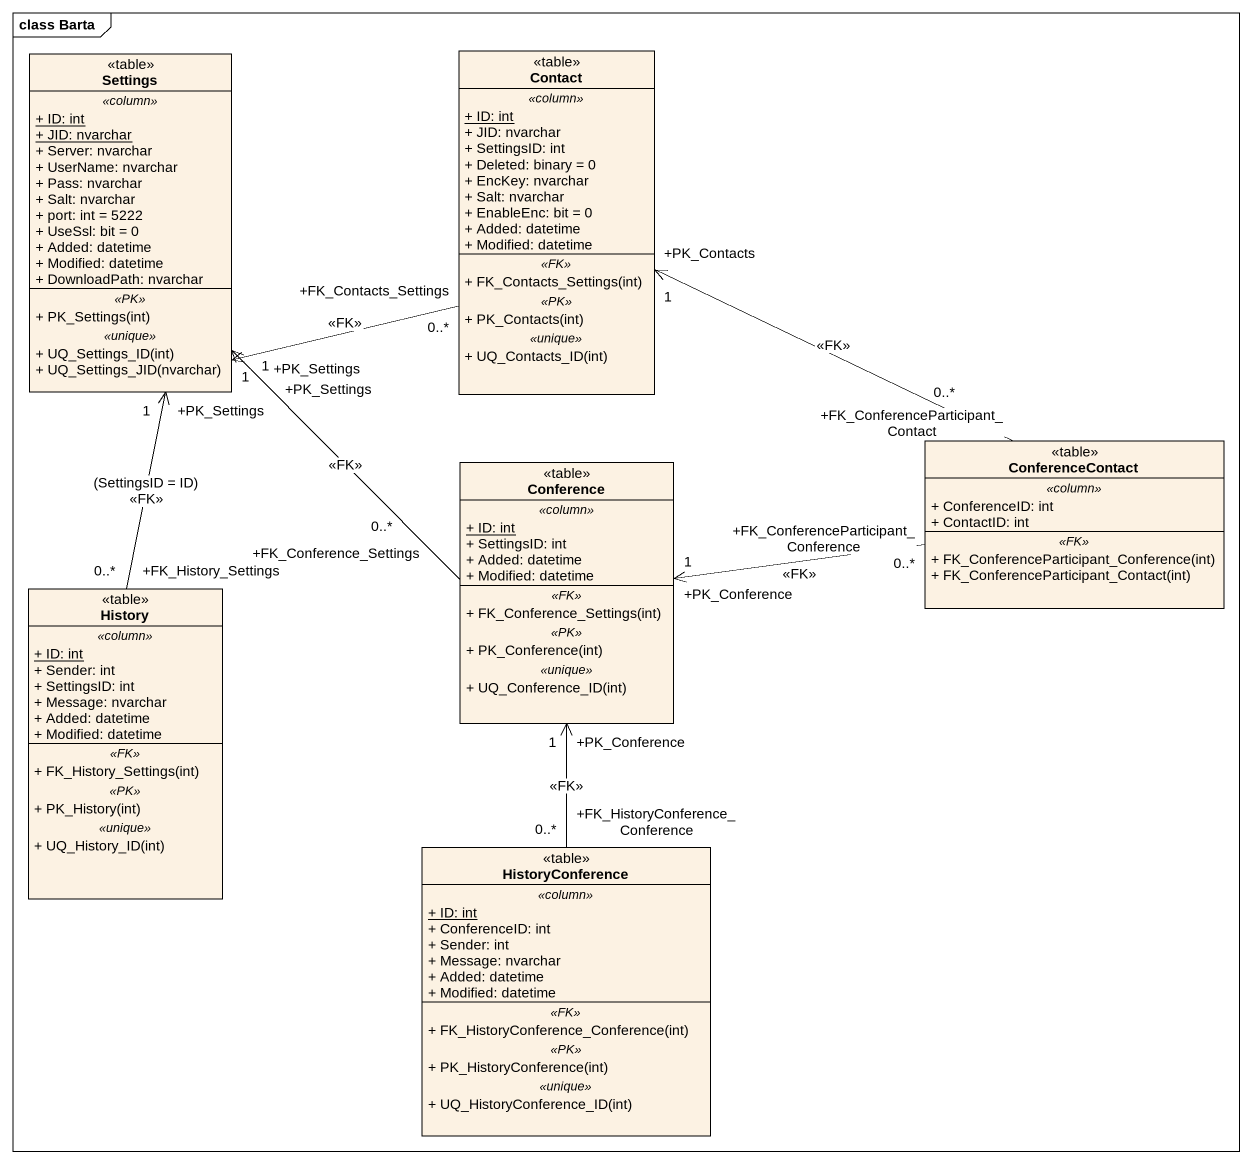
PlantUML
@startuml
mainframe class Barta
hide circle
hide empty members
skinparam classAttributeIconSize 0
class Settings <<table>> {
  .. <<column>> ..
  {static} + ID: int
  {static} + JID: nvarchar
  + Server: nvarchar
  + UserName: nvarchar
  + Pass: nvarchar
  + Salt: nvarchar
  + port: int = 5222
  + UseSsl: bit = 0
  + Added: datetime
  + Modified: datetime
  + DownloadPath: nvarchar
  .. <<PK>> ..
  + PK_Settings(int)
  .. <<unique>> ..
  + UQ_Settings_ID(int)
  + UQ_Settings_JID(nvarchar)
}
class Contact <<table>> {
  .. <<column>> ..
  {static} + ID: int
  + JID: nvarchar
  + SettingsID: int
  + Deleted: binary = 0
  + EncKey: nvarchar
  + Salt: nvarchar
  + EnableEnc: bit = 0
  + Added: datetime
  + Modified: datetime
  .. <<FK>> ..
  + FK_Contacts_Settings(int)
  .. <<PK>> ..
  + PK_Contacts(int)
  .. <<unique>> ..
  + UQ_Contacts_ID(int)
}
class Conference <<table>> {
  .. <<column>> ..
  {static} + ID: int
  + SettingsID: int
  + Added: datetime
  + Modified: datetime
  .. <<FK>> ..
  + FK_Conference_Settings(int)
  .. <<PK>> ..
  + PK_Conference(int)
  .. <<unique>> ..
  + UQ_Conference_ID(int)
}
class ConferenceContact <<table>> {
  .. <<column>> ..
  + ConferenceID: int
  + ContactID: int
  .. <<FK>> ..
  + FK_ConferenceParticipant_Conference(int)
  + FK_ConferenceParticipant_Contact(int)
}
class History <<table>> {
  .. <<column>> ..
  {static} + ID: int
  + Sender: int
  + SettingsID: int
  + Message: nvarchar
  + Added: datetime
  + Modified: datetime
  .. <<FK>> ..
  + FK_History_Settings(int)
  .. <<PK>> ..
  + PK_History(int)
  .. <<unique>> ..
  + UQ_History_ID(int)
}
class HistoryConference <<table>> {
  .. <<column>> ..
  {static} + ID: int
  + ConferenceID: int
  + Sender: int
  + Message: nvarchar
  + Added: datetime
  + Modified: datetime
  .. <<FK>> ..
  + FK_HistoryConference_Conference(int)
  .. <<PK>> ..
  + PK_HistoryConference(int)
  .. <<unique>> ..
  + UQ_HistoryConference_ID(int)
}
Contact "+FK_Contacts_Settings\n0..*" -left-> "+PK_Settings\n1" Settings : <<FK>>
Conference "+FK_Conference_Settings\n0..*" -up-> "+PK_Settings\n1" Settings : <<FK>>
ConferenceContact "+FK_ConferenceParticipant_Contact\n0..*" -left-> "+PK_Contacts\n1" Contact : <<FK>>
ConferenceContact "+FK_ConferenceParticipant_Conference\n0..*" -left-> "+PK_Conference\n1" Conference : <<FK>>
History "+FK_History_Settings\n0..*" -up-> "+PK_Settings\n1" Settings : (SettingsID = ID)\n<<FK>>
HistoryConference "+FK_HistoryConference_Conference\n0..*" -up-> "+PK_Conference\n1" Conference : <<FK>>
@enduml
